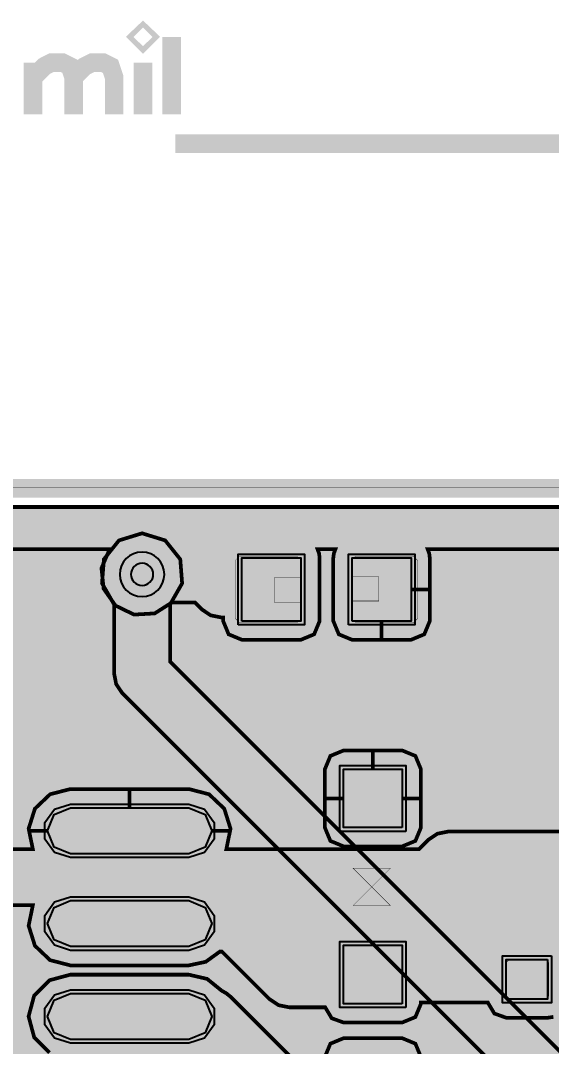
# Model space of a CAD drawing. Header units: millimetres. Extents: x 5.6 to 57, y 79.1 to 103.4.
# Drawn here: x 29.6 to 36.86, y 88.36 to 102.4 of the extents above; entities that cross this region are included whole.
import ezdxf

# ---------------------------------------------------------------- set-up
doc = ezdxf.new("R2010")
doc.units = ezdxf.units.MM
doc.header["$MEASUREMENT"] = 0
for name, color, linetype, true_color in [('Board-Outline-Layer', 7, 'Continuous', 0xff00ff), ('Bottom-Layer', 7, 'Continuous', 0x0000ff), ('Document-Layer', 7, 'Continuous', 0x6464ff), ('Hole-Layer', 7, 'Continuous', 0x222222), ('Multi-Layer', 7, 'Continuous', 0xc0c0c0), ('Top-Layer', 7, 'Continuous', 0xff0000), ('Top-Paste-Mask-Layer', 7, 'Continuous', 0x808080), ('Top-Silkscreen-Layer', 7, 'Continuous', 0xffcc00), ('Top-Solder-Mask-Layer', 7, 'Continuous', 0x800080)]:
    doc.layers.add(name, color=color, linetype=linetype, true_color=true_color)

msp = doc.modelspace()

# ---------------------------------------------------------------- hatches: boundary and pattern name
at = {"layer": 'Bottom-Layer'}
for points in [[(8.97534067291209, 94.03913723085337), (9.208892584849828, 94.42083328837998), (9.25392086785945, 94.86604203675577), (9.101526152786514, 95.28677262361506), (8.781827661061897, 95.59987204918167), (8.358010455624036, 95.743459486919), (45.61709749459187, 95.743459486919), (45.20547391002903, 95.6072433373114), (44.88933707435692, 95.31051734264038), (44.72734584949561, 94.90833870341372), (44.7495575391794, 94.47533124894709), (44.95185078742836, 94.09183906324421), (45.296690291875194, 93.8290187235535), (45.720091440182884, 93.73563627127255), (46.14349258849059, 93.8290187235535), (46.48833209293741, 94.09183906324421), (46.69062534118637, 94.47533124894709), (46.712837030870155, 94.90833870341372), (46.550845806008844, 95.31051734264038), (46.23470897033675, 95.6072433373114), (45.8230853857739, 95.743459486919), (46.74345948691898, 95.743459486919), (46.74345948691899, 81.25654051308103), (7.256540513081027, 81.25654051308103), (7.256540513081027, 82.16890480164261), (7.4008535397784465, 81.76366577443308), (7.701173688492684, 81.45568407509926), (8.10264950380346, 81.30121048975586), (8.531954128088605, 81.32845857988504), (8.910677958923795, 81.53245166507621), (9.16964963563746, 81.87593178023342), (9.261569723139448, 82.29616459232919), (9.16964963563746, 82.71639740442497), (8.910677958923797, 83.05987751958217), (8.531954128088605, 83.26387060477335), (8.102649503803462, 83.29111869490252), (7.701173688492684, 83.13664510955914), (7.400853539778447, 82.8286634102253), (7.256540513081028, 82.42342438301577), (7.2565405130810285, 94.61492969369239), (7.410369746567281, 94.19472148003378), (7.7311345780991525, 93.88271459108185), (8.155439193828897, 93.74057392493891), (8.599424224557339, 93.79639209751907)], [(37.14593396329195, 87.03962293810928), (37.2325606865733, 86.72066126304173), (37.48360422428113, 86.50567781827566), (37.8120953524304, 86.46914949945892), (38.104234613118436, 86.62373084281252), (38.25881595647202, 86.91587010350057), (38.22228763765527, 87.24436123164982), (38.00730419288918, 87.49540476935765), (37.68834251782163, 87.58203149263898), (31.64366268732538, 93.62671132313524), (31.643662687325378, 94.41201755870311), (31.80794830724006, 94.6988118655462), (31.782449970990736, 95.02834270506942), (31.57600108865744, 95.28645043128405), (31.260121920243844, 95.38371856743714), (30.944242751830252, 95.28645043128405), (30.737793869496947, 95.02834270506942), (30.712295533247627, 94.69881186554622), (30.87658115316231, 94.41201755870311), (30.87658115316231, 93.4678435356871), (30.905776455653534, 93.3210688384884), (30.988917642979004, 93.19663925842225)]]:
    msp.add_hatch(color=256, dxfattribs=at).paths.add_polyline_path(points)
at = {"layer": 'Document-Layer'}
for points in [[(34.655880111760226, 90.80010160020322), (34.1478790957582, 90.80010160020322), (34.40187960375921, 90.5461010922022)], [(34.655880111760226, 90.80010160020322), (34.1478790957582, 90.80010160020322), (34.40187960375921, 90.5461010922022)], [(34.1478790957582, 90.29210058420118), (34.655880111760226, 90.29210058420118), (34.40187960375921, 90.5461010922022)], [(34.1478790957582, 90.29210058420118), (34.655880111760226, 90.29210058420118), (34.40187960375921, 90.5461010922022)]]:
    msp.add_hatch(color=256, dxfattribs=at).paths.add_polyline_path(points)
at = {"layer": 'Top-Layer'}
for points in [[(8.97534067291209, 94.03913723085337), (9.208892584849828, 94.42083328837998), (9.25392086785945, 94.86604203675577), (9.101526152786514, 95.28677262361506), (8.781827661061897, 95.59987204918167), (8.358010455624036, 95.743459486919), (15.16757366543475, 95.743459486919), (13.394302453748622, 93.97018827523286), (13.311161266423156, 93.84575869516671), (13.28196596393193, 93.69898399796801), (13.28196596393193, 91.86002032004065), (13.311161266423158, 91.71324562284194), (13.394302453748626, 91.5888160427758), (13.62112490739353, 91.3619935891309), (13.745554487459673, 91.27885240180544), (13.892329184658372, 91.24965709931422), (13.943611238217603, 91.24965709931422), (14.038112093086006, 91.14816302482959), (14.171628143256289, 91.11068072136145), (15.209118618237238, 91.11068072136145), (15.390520154685909, 91.18581969799381), (15.465659131318265, 91.36722123444247), (15.465659131318262, 91.89922529845062), (15.390520154685907, 92.08062683489928), (15.209118618237238, 92.15576581153164), (14.171628143256289, 92.15576581153164), (14.108386040806499, 92.14784844968479), (14.049047498094996, 92.12458505591347), (14.049047498094996, 93.04178527682721), (14.108386040806499, 93.01852188305591), (14.171628143256289, 93.01060452120906), (15.209118618237238, 93.01060452120906), (15.390520154685909, 93.0857434978414), (15.465659131318265, 93.26714503429008), (15.465659131318262, 93.79914909829822), (15.390520154685907, 93.98055063474689), (15.209118618237238, 94.05568961137924), (14.564620898954399, 94.05568961137924), (15.105810264527218, 94.59687897695204), (15.271374124155582, 94.3258611467594), (15.557480551238323, 94.18800191319372), (15.872615585920196, 94.22739691050845), (15.966141502371762, 94.10155699271874), (16.115430530861065, 94.05364490728982), (16.921907543815088, 94.05364490728982), (17.10330908026376, 94.12878388392218), (17.178448056896116, 94.31018542037084), (17.178448056896116, 94.39568104289003), (17.258625586092194, 94.36800242708132), (17.342926085852174, 94.35862331724664), (17.365621031242064, 94.35862331724664), (17.365621031242064, 94.31018542037084), (17.44076000787442, 94.12878388392218), (17.62216154432309, 94.05364490728982), (18.428638557277115, 94.05364490728982), (18.610040093725786, 94.12878388392218), (18.685179070358142, 94.31018542037084), (18.685179070358142, 95.17419354838711), (18.610040093725786, 95.35559508483578), (18.428638557277115, 95.43073406146814), (17.726418807662803, 95.43073406146814), (17.696098855534487, 95.57423789489974), (17.614130363117017, 95.69586772659177), (17.566538602789787, 95.743459486919), (25.58667450363644, 95.743459486919), (25.18653003820379, 95.34331502148635), (25.10338885087832, 95.2188854414202), (25.074193548387097, 95.0721107442215), (25.074193548387097, 92.64118935209129), (23.376131887120064, 94.33925101335832), (23.25170230705392, 94.42239220068379), (23.104927609855224, 94.451587503175), (22.84110587007969, 94.451587503175), (22.82840177047536, 94.47048881598609), (22.814071449654058, 94.48818897637797), (22.861917024465118, 94.56733591325441), (22.87858775717552, 94.65830581661164), (22.87858775717552, 95.15830581661164), (22.803448780543164, 95.3397073530603), (22.622047244094492, 95.41484632969268), (22.08204216408433, 95.41484632969266), (21.956421835137125, 95.38198542633741), (21.862983538099133, 95.29182118364238), (21.802921005842013, 95.29182118364238), (21.655565736603695, 95.26238484274215), (21.53082918386714, 95.17859423497916), (21.447038576104546, 95.0538576822428), (21.417602235204473, 94.90650241300484), (21.41760223520447, 93.87694818242944), (21.34135380096221, 93.92007111582711), (21.255041910083822, 93.93502667005336), (20.655041910083824, 93.93502667005335), (20.473640373635153, 93.85988769342099), (20.398501397002796, 93.67848615697231), (20.398501397002796, 92.49095758191517), (20.24157988315977, 92.49095758191517), (20.24157988315977, 93.67848615697231), (20.166440906527413, 93.85988769342099), (19.98503937007874, 93.93502667005336), (19.385039370078744, 93.93502667005335), (19.203637833630072, 93.85988769342099), (19.128498856997716, 93.67848615697231), (19.128498856997716, 92.47848615697232), (19.17618761648293, 92.32950971631197), (19.30152400304801, 92.23592025186281), (19.30152400304801, 92.19936499873), (19.33071930553923, 92.05259030153131), (19.413860492864693, 91.92816072146518), (19.505808676761056, 91.83621253756881), (19.630238256827198, 91.75307135024333), (19.77701295402591, 91.7238760477521), (22.821471369365497, 91.7238760477521), (22.659800736394747, 91.43155050327285), (22.689144458308448, 91.09878848094382), (22.899478221144133, 90.83926714129785), (23.21894843789688, 90.74164338328677), (24.838963677927357, 90.74164338328677), (24.959274389194523, 90.75444973925987), (25.074193548387097, 90.79229490869261), (25.0741935483871, 90.56406780403283), (24.959274389194526, 90.60191297346557), (24.838963677927357, 90.61471932943867), (23.21894843789688, 90.61471932943867), (22.943311312696004, 90.54386090443666), (22.736020194529104, 90.3488554339701), (22.648474256167223, 90.07805578504286), (21.643291216869855, 89.0728727457455), (20.95657861315723, 89.0728727457455), (20.95657861315723, 91.37018034036069), (20.881439636524874, 91.55158187680937), (20.700038100076203, 91.62672085344171), (17.923408630752174, 91.62672085344171), (18.055569638069795, 91.9275489091362), (17.996783021443328, 92.25082616576549), (18.054172128071382, 92.22927034105757), (18.115036830073663, 92.22194564389129), (18.715036830073664, 92.2219456438913), (18.896438366522332, 92.29708462052366), (18.97157734315469, 92.47848615697232), (18.97157734315469, 93.67848615697231), (18.896438366522332, 93.85988769342099), (18.715036830073664, 93.93502667005336), (18.115036830073663, 93.93502667005335), (17.93363529362499, 93.85988769342099), (17.858496316992635, 93.67848615697231), (17.858496316992635, 92.47848615697232), (17.860358357001612, 92.44763311489267), (17.865917446654652, 92.4172279521601), (17.788015388107013, 92.47389261414774), (17.70157480314961, 92.51640896296037), (17.70157480314961, 93.67848615697231), (17.626435826517252, 93.85988769342099), (17.445034290068584, 93.93502667005336), (16.845034290068583, 93.93502667005335), (16.66363275361991, 93.85988769342099), (16.588493776987555, 93.67848615697231), (16.588493776987555, 92.47848615697232), (16.63618253647277, 92.32950971631197), (16.761518923037848, 92.23592025186281), (16.761518923037848, 92.19936499873), (16.812015593185926, 92.00914105304685), (16.95020890135026, 91.86900657197275), (17.037536368161778, 91.67151389266617), (17.192934731059694, 91.52157792750754), (17.1561698575761, 91.44981271538359), (17.143497586995174, 91.37018034036069), (17.143497586995174, 89.45660878715319), (16.90217195588871, 89.57712101720114), (16.63249400698592, 89.57119972548028), (16.39669055234917, 89.44021121987221), (16.249172037159614, 89.21438043034976), (16.22397760684152, 88.94581666045329), (16.326920747765584, 88.69648963111882), (16.534247854902336, 88.52393028345442), (16.798119255101927, 88.46795580733566), (16.847947361038436, 88.41812770139911), (16.972376941104578, 88.33498651407365), (17.11915163830328, 88.30579121158243), (21.80215900431801, 88.30579121158243), (21.94893370151671, 88.33498651407365), (22.073363281582854, 88.41812770139911), (22.739466569858102, 89.08423098967437), (22.647841823986173, 88.79541134778832), (22.71673515853722, 88.50034256250306), (22.92678306843756, 88.28195814194662), (23.21894843789688, 88.20163830327661), (24.741830713948847, 88.20163830327661), (24.61490666010075, 88.07471424942851), (23.218948437896888, 88.07471424942851), (22.933178816357643, 87.99814251011573), (22.723980934131184, 87.78894462788928), (22.647409194818398, 87.50317500635002), (22.723980934131184, 87.21740538481077), (22.933178816357643, 87.00820750258433), (23.218948437896888, 86.93163576327153), (24.838963677927364, 86.93163576327153), (25.111751888885667, 87.00093631972692), (25.3183876001064, 87.19203225901177), (25.40876062250082, 87.45858186412525), (25.3609550480492, 87.7359455283176), (25.728938592733474, 88.10392907300186), (25.812079780058937, 88.22835865306801), (25.84127508255017, 88.37513335026672), (25.84127508255017, 91.48652210333164), (28.720370840741683, 88.60742634514013), (28.720370840741683, 85.86814833629668), (28.749566143232908, 85.72137363909799), (28.832707330558375, 85.59694405903184), (30.24571215656803, 84.18393923302217), (30.37014173663417, 84.1007980456967), (30.516916433832872, 84.07160274320549), (30.539471678943364, 84.07160274320549), (30.539471678943364, 83.61516383032767), (30.61461065557572, 83.433762293879), (30.796012192024392, 83.35862331724665), (32.316002032004064, 83.35862331724665), (32.49740356845274, 83.433762293879), (32.57254254508509, 83.61516383032767), (32.57254254508509, 85.29517399034799), (32.49740356845274, 85.47657552679667), (32.316002032004064, 85.55171450342901), (30.796012192024392, 85.55171450342901), (30.61461065557572, 85.47657552679667), (30.539471678943364, 85.29517399034799), (30.539471678943364, 84.97499681970622), (29.487452374904755, 86.02701612374484), (29.487452374904755, 88.76629413258827), (29.458257072413527, 88.91306882978697), (29.375115885088064, 89.03749840985311), (28.247773804682172, 90.16484049025902), (28.345545018432745, 90.22054040238325), (28.430248125828257, 90.29461518923038), (29.765884933560294, 90.29461518923038), (29.708352239380744, 90.01400900691345), (29.79419185177068, 89.74073002601887), (30.00184254838503, 89.54342055171615), (30.27914655829312, 89.47164084328169), (31.899161798323597, 89.47164084328169), (32.130946727375516, 89.52075032740389), (32.32289943692234, 89.65963931927865), (32.3531972366819, 89.65963931927865), (33.002862270868256, 89.0099742850923), (33.1272918509344, 88.92683309776682), (33.2740665481331, 88.8976377952756), (33.765167096115384, 88.8976377952756), (33.85373761969219, 88.74837461239743), (34.01706883413767, 88.68966217932437), (34.81706883413768, 88.68966217932437), (34.99847037058635, 88.76480115595672), (35.0736093472187, 88.9462026924054), (35.0736093472187, 88.96266192532386), (35.98951595624014, 88.96266192532386), (36.078076321995006, 88.8133644122338), (36.241427482854974, 88.75463550927104), (36.80708661417323, 88.75463550927104), (36.88589026129786, 88.7670387248088), (36.957073914147834, 88.80304903059414), (37.0282575669978, 88.7670387248088), (37.10706121412244, 88.75463550927104), (37.672720345440695, 88.75463550927104), (37.80504312002502, 88.79139495360823), (37.899445087416304, 88.89113883549743), (37.93158569858221, 88.88704292904313), (37.96395732791466, 88.88567437134876), (38.12143764287529, 88.88567437134876), (38.12143764287529, 88.2709931419863), (38.12718382683754, 88.20485107534775), (38.14425020078149, 88.14069088138176), (37.902780930836194, 88.14069088138176), (37.80816848305329, 88.24504690680904), (37.672720345440695, 88.28371856743713), (37.10706121412244, 88.28371856743713), (37.0282575669978, 88.27131535189937), (36.957073914147834, 88.23530504611404), (36.88589026129786, 88.27131535189937), (36.80708661417323, 88.28371856743713), (36.241427482854974, 88.28371856743713), (36.10599137278204, 88.24505438381894), (36.01137943169128, 88.14071628143257), (35.0736093472187, 88.14071628143257), (35.0736093472187, 88.21915163830329), (34.99847037058635, 88.40055317475196), (34.81706883413768, 88.47569215138431), (34.01706883413767, 88.47569215138431), (33.835667297689, 88.40055317475196), (33.76052832105665, 88.21915163830329), (33.76052832105665, 88.14071628143257), (33.37095821162901, 88.14071628143257), (32.721293177442654, 88.79038131561893), (32.719977695059185, 88.79169044795253), (32.718655893426906, 88.79299319958389), (32.46726726939083, 89.04438182361994), (32.412368862376226, 89.08990343811134), (32.34999175595707, 89.12447436626516), (32.15003745261418, 89.28671285425808), (31.899161798323597, 89.34471678943359), (30.27914655829312, 89.34471678943359), (29.993376936753876, 89.26814505012081), (29.784179054527417, 89.05894716789436), (29.70760731521463, 88.7731775463551), (29.784179054527417, 88.48740792481586), (29.993376936753876, 88.27821004258941), (30.27914655829312, 88.20163830327661), (31.899161798323597, 88.20163830327661), (32.03412458955259, 88.21780186146927), (32.161453682986405, 88.265378300965), (32.178859222862165, 88.24797276108924), (32.18017470524606, 88.24666362875521), (32.18149650687877, 88.24536087712343), (32.94088614691601, 87.48597123708619), (33.06531572698215, 87.40283004976072), (33.21209042418085, 87.3736347472695), (33.76459854384098, 87.3736347472695), (33.85254511506924, 87.22231419086057), (34.01706883413767, 87.16261112522227), (34.81706883413768, 87.16261112522227), (34.9815925532061, 87.22231419086057), (35.06953912443436, 87.3736347472695), (36.01137943169128, 87.3736347472695), (36.0650860323146, 87.30084872022644), (36.14071628143257, 87.25122745360032), (36.14071628143257, 85.2707137414275), (35.80046990093981, 85.2707137414275), (35.61906836449113, 85.19557476479514), (35.543929387858775, 85.01417322834646), (35.54392938785878, 84.15016510033021), (35.619068364491135, 83.96876356388154), (35.80046990093981, 83.89362458724918), (36.60694691389383, 83.89362458724918), (36.788348450342504, 83.96876356388154), (36.86348742697486, 84.15016510033021), (36.863487426974864, 84.72375895445903), (36.89655545005895, 84.81053635274232), (36.90779781559563, 84.90271780543563), (36.90779781559563, 87.25122745360032), (36.933205218230825, 87.2637739310122), (36.957073914147834, 87.27904598258804), (37.0282575669978, 87.2430356768027), (37.10706121412244, 87.23063246126493), (37.18629481418098, 87.23063246126493), (37.15314989390204, 86.92914179501962), (37.28163312833675, 86.65439233452416), (37.53426072003606, 86.48653969830549), (37.83733090145834, 86.47455334331258), (38.10242574521199, 86.62193017795279), (38.2522062780701, 86.88567437134877), (38.52932435864872, 86.88567437134877), (38.52932435864872, 86.61911353822708), (38.53446824219408, 86.56799828111163), (38.54969361322455, 86.5189328439395), (38.54643993559967, 86.51084018956388), (38.54346324469825, 86.50264160528322), (38.50701041402083, 86.50264160528322), (38.36023571682213, 86.473446302792), (38.23580613675599, 86.39030511546653), (37.4392605436648, 85.59375952237534), (37.35611935633934, 85.46932994230919), (37.32692405384812, 85.3225552451105), (37.32692405384812, 85.2707137414275), (37.30720091440184, 85.2707137414275), (37.12579937795316, 85.19557476479514), (37.050660401320805, 85.01417322834646), (37.05066040132081, 84.15016510033021), (37.125799377953165, 83.96876356388154), (37.30720091440184, 83.89362458724918), (38.11367792735586, 83.89362458724918), (38.29507946380454, 83.96876356388154), (38.370218440436894, 84.15016510033021), (38.37021844043689, 85.01417322834646), (38.32017052373903, 85.1664028000164), (38.18955424660258, 85.25923611625373), (38.529372660780574, 85.59905453043174), (38.52951485902973, 85.319137276982), (38.52951485902973, 85.01922783845569), (38.604653835662084, 84.83782630200702), (38.78605537211075, 84.76268732537467), (39.53781901548877, 84.76268732537467), (39.283128120931785, 84.54445003875153), (39.177101982283716, 84.22624660859051), (39.249989504385, 83.89885941555329), (39.480996119516675, 83.65569093731595), (39.804216408432815, 83.56611633223267), (40.60421640843282, 83.56611633223267), (40.754206811946794, 83.5842928334193), (40.895513900160445, 83.63777005438534), (40.29803626121624, 83.04029241544113), (40.273732382443626, 83.01358445661243), (40.25204802454105, 82.98470916941835), (39.48347726695454, 82.98470916941835), (39.30207573050586, 82.90957019278599), (39.22693675387351, 82.72816865633733), (39.22693675387352, 81.86416052832107), (39.30207573050587, 81.68275899187239), (39.48347726695454, 81.60762001524004), (40.289954279908564, 81.60762001524004), (40.47135581635724, 81.68275899187239), (40.54649479298959, 81.86416052832107), (40.54649479298959, 81.91259842519686), (40.56924053848108, 81.91259842519686), (40.65351360984843, 81.92197135633333), (40.73366776733554, 81.94963204022415), (40.73366776733555, 81.86416052832107), (40.8088067439679, 81.68275899187239), (40.99020828041657, 81.60762001524004), (41.796685293370594, 81.60762001524004), (41.97808682981927, 81.68275899187239), (42.05322580645162, 81.86416052832107), (42.053225806451614, 82.72816865633733), (41.97808682981926, 82.90957019278599), (41.796685293370594, 82.98470916941835), (41.327270124252856, 82.98470916941835), (41.514674395655405, 83.1721134408209), (41.832899799289045, 83.15129229844945), (42.111145935647684, 83.30711275631344), (42.25967282359059, 83.58931957948651), (42.230577551338605, 83.90689538558647), (42.033243929992736, 84.15741558312347), (41.73131602552191, 84.26008236445658), (41.42217166608809, 84.18178362552864), (41.20551613187382, 83.94777228609874), (41.16050274216026, 83.90275889638517), (41.23185651329641, 84.2134628959269), (41.14144358431463, 84.51916510111933), (40.91256680195152, 84.74107443954763), (40.60421640843282, 84.82199644399289), (40.25013201991704, 84.82199644399289), (40.31837855997346, 84.91036658442302), (40.34262125214051, 85.01935816128017), (40.3425751342522, 85.11014122442073), (40.60866646882492, 84.99694265699337), (40.89731909425265, 85.01421042569616), (41.14801748730206, 85.15832437271291), (41.30820316385522, 85.39907125852766), (41.344293474120754, 85.68597891528718), (41.24872214702754, 85.95889764941867), (41.04152554585683, 86.16061052076209), (40.766142079365274, 86.24882877502613), (41.168613472083244, 86.65130016774407), (41.251754659408704, 86.77572974781022), (41.28094996189993, 86.92250444500891), (41.28094996189993, 90.00454660909323), (41.251754659408704, 90.15132130629192), (41.168613472083244, 90.27575088635807), (40.65370229341225, 90.79066206502907), (40.95348991770636, 90.83379444419982), (41.198721261280035, 91.01154317117664), (41.33299484248577, 91.28302729079144), (41.325428683450106, 91.58580736782802), (41.1777629474563, 91.85024611730745), (40.92395971364667, 92.0155244895181), (40.62239193804379, 92.04362962304869), (40.34241808483617, 91.92809753515571), (40.34241808483617, 92.01920243840489), (40.31817298412391, 92.12806876122465), (40.25002038825439, 92.21635763271529), (40.60421640843282, 92.21635763271529), (40.91818643637288, 92.3004856481494), (41.14802844887882, 92.53032766065533), (41.23215646431293, 92.84429768859539), (41.14802844887882, 93.15826771653543), (40.91818643637288, 93.38810972904139), (40.60421640843282, 93.4722377444755), (39.804216408432815, 93.4722377444755), (39.4810269093961, 93.38268162361864), (39.25002327289314, 93.13955805217205), (39.177096468596325, 92.8122150634193), (39.28304797791507, 92.49402325217392), (39.53765642514745, 92.27574295148591), (38.785902971805946, 92.27574295148591), (38.60450143535728, 92.20060397485356), (38.529362458724925, 92.01920243840489), (38.529362458724925, 91.41917703835409), (38.53447721568293, 91.36820524213458), (38.54961753640166, 91.3192659385319), (38.546361029959485, 91.31118453406094), (38.54338083003971, 91.30299720599442), (35.44782829565659, 91.30299720599442), (35.3010535984579, 91.2738019035032), (35.176624018391756, 91.19066071617772), (35.047660025607485, 91.06169672339345), (32.412398534133864, 91.06169672339345), (32.46995828112284, 91.34231133390162), (32.38413147212194, 91.61560868654304), (32.17647817437946, 91.81293529914448), (31.899161798323597, 91.88472186944375), (30.27914655829312, 91.88472186944375), (30.001830182237256, 91.81293529914448), (29.79417688449477, 91.61560868654304), (29.708350075493875, 91.34231133390162), (29.765909822482854, 91.06169672339345), (28.430248125828257, 91.06169672339345), (28.199855324330265, 91.21014935171202), (27.926638810965382, 91.23186944981322), (27.67568476976389, 91.1216828125044), (27.506775974129994, 90.9058383208112), (25.84127508255017, 92.57133921239102), (25.84127508255017, 93.03514097028196), (26.87132334264669, 93.03514097028196), (27.05272487909536, 93.11027994691432), (27.127863855727718, 93.29168148336298), (27.127863855727718, 94.66869443738888), (27.05272487909536, 94.85009597383755), (26.87132334264669, 94.92523495046991), (25.853267076246727, 94.92523495046991), (26.093107055926694, 95.16507493014987), (30.815429727294575, 95.16507493014987), (30.704808088510386, 94.90559231840078), (30.734309920264998, 94.62506065407293), (30.896490965245732, 94.3942670635718), (31.150427749950463, 94.2714481637996), (31.432043888132494, 94.28759509796286), (31.670278605889216, 94.43863347726696), (31.98060389149521, 94.43863347726696), (32.07527781569935, 94.34395955306282), (32.19970739576549, 94.26081836573735), (32.34648209296419, 94.23162306324613), (32.36892303784608, 94.23162306324613), (32.36892303784608, 94.18318516637034), (32.44406201447843, 94.00178362992168), (32.62546355092711, 93.92664465328932), (33.43194056388113, 93.92664465328932), (33.61334210032981, 94.00178362992168), (33.68848107696216, 94.18318516637034), (33.688481076962155, 95.0471932943866), (33.681206025572145, 95.1078543565257), (33.659793487499975, 95.16507493014987), (33.90434164077029, 95.16507493014987), (33.88292910269812, 95.1078543565257), (33.8756540513081, 95.0471932943866), (33.87565405130811, 94.18318516637034), (33.95079302794046, 94.00178362992168), (34.13219456438914, 93.92664465328932), (34.93867157734316, 93.92664465328932), (35.12007311379184, 94.00178362992168), (35.19521209042419, 94.18318516637034), (35.195212090424185, 95.0471932943866), (35.187937039034175, 95.1078543565257), (35.166524500962005, 95.16507493014987), (38.493176916641254, 95.16507493014987), (39.187292039727794, 94.47095980706332), (39.311721619793936, 94.38781861973786), (39.45849631699264, 94.35862331724664), (39.48093726187452, 94.35862331724664), (39.48093726187453, 94.31018542037084), (39.55607623850688, 94.12878388392218), (39.73747777495556, 94.05364490728982), (40.54395478790958, 94.05364490728982), (40.72535632435825, 94.12878388392218), (40.80049530099061, 94.31018542037084), (40.8004953009906, 95.17419354838711), (40.725356324358245, 95.35559508483578), (40.54395478790958, 95.43073406146814), (39.73747777495556, 95.43073406146814), (39.58543611406727, 95.38082454365696), (39.49255334306355, 95.25051561278696), (38.99960946893151, 95.743459486919), (45.61709749459187, 95.743459486919), (45.20547391002903, 95.6072433373114), (44.88933707435692, 95.31051734264038), (44.72734584949561, 94.90833870341372), (44.7495575391794, 94.47533124894709), (44.95185078742836, 94.09183906324421), (45.296690291875194, 93.8290187235535), (45.720091440182884, 93.73563627127255), (46.14349258849059, 93.8290187235535), (46.48833209293741, 94.09183906324421), (46.69062534118637, 94.47533124894709), (46.712837030870155, 94.90833870341372), (46.550845806008844, 95.31051734264038), (46.23470897033675, 95.6072433373114), (45.8230853857739, 95.743459486919), (46.74345948691898, 95.743459486919), (46.74345948691899, 81.25654051308103), (35.990337955106774, 81.25654051308103), (36.03820937468278, 81.35807135424814), (36.05463550927102, 81.46911353822709), (36.05463550927102, 81.49161798323597), (36.37607315214631, 81.49161798323597), (36.55747468859498, 81.56675695986833), (36.63261366522733, 81.74815849631699), (36.63261366522733, 83.0981711963424), (36.55747468859498, 83.27957273279108), (36.37607315214631, 83.35471170942344), (34.966065532131076, 83.35471170942344), (34.7846639956824, 83.27957273279108), (34.70952501905005, 83.0981711963424), (34.70952501905005, 81.8508763017526), (34.63261366522733, 81.8508763017526), (34.63261366522733, 83.0981711963424), (34.55747468859498, 83.27957273279108), (34.376073152146304, 83.35471170942344), (32.96606553213107, 83.35471170942344), (32.78466399568239, 83.27957273279108), (32.70952501905004, 83.0981711963424), (32.70952501905004, 81.8508763017526), (25.863744597201777, 81.8508763017526), (24.827372951929693, 82.88724794702469), (24.916547392147603, 83.30310722457097), (24.834517446663607, 83.72043456318345), (24.594575935354097, 84.07160274320549), (26.60957581915164, 84.07160274320549), (26.60957581915164, 83.61516383032767), (26.684714795783997, 83.433762293879), (26.866116332232668, 83.35862331724665), (28.386106172212344, 83.35862331724665), (28.567507708661015, 83.433762293879), (28.64264668529337, 83.61516383032767), (28.64264668529337, 85.29517399034799), (28.567507708661015, 85.47657552679667), (28.386106172212344, 85.55171450342901), (26.866116332232668, 85.55171450342901), (26.684714795783997, 85.47657552679667), (26.60957581915164, 85.29517399034799), (26.60957581915164, 84.83868427736856), (21.771542412797412, 84.83868427736856), (20.147167454940806, 86.46305923522519), (20.216777861623886, 86.5518276865012), (20.24157988315977, 86.66187452374906), (20.24157988315977, 87.86187452374905), (20.166440906527413, 88.04327606019773), (19.98503937007874, 88.11841503683009), (19.385039370078744, 88.11841503683007), (19.203637833630072, 88.04327606019773), (19.128498856997716, 87.86187452374905), (19.128498856997716, 86.66187452374906), (19.17618761648293, 86.5128980830887), (19.30152400304801, 86.41930861863955), (19.30152400304801, 86.38275336550674), (19.330719305539233, 86.23597866830805), (19.4138604928647, 86.1115490882419), (21.34147034808441, 84.18393923302217), (21.434937026247752, 84.11527167285543), (21.544656160814075, 84.07768224274322), (21.239289503973104, 83.86002286120677), (21.061268456386713, 83.52997300421951), (21.047113310846804, 83.15524105557381), (21.199727937803736, 82.81270174816537), (21.487804068171588, 82.57262562566805), (21.852244057205386, 82.4842633267272), (22.218284525602296, 82.5657420170507), (22.510833762237276, 82.8003466752), (22.669876482834628, 83.13994911115425), (22.662785721081192, 83.51488126845584), (22.491016117868398, 83.84822734221879), (22.189805507638447, 84.07160274320549), (23.125515504828787, 84.07160274320549), (22.91040423615177, 83.77526370677103), (22.8093659326789, 83.42329645878043), (22.83453753142408, 83.05798005750154), (22.98289536613392, 82.72319709003312), (23.236618376542182, 82.45916240212998), (23.56522881222696, 82.29759240495908), (23.92925328514703, 82.2578952319866), (24.284964397399982, 82.34483939249499), (25.373263276813976, 81.25654051308103), (7.256540513081027, 81.25654051308103), (7.256540513081027, 82.16890480164261), (7.4008535397784465, 81.76366577443308), (7.701173688492684, 81.45568407509926), (8.10264950380346, 81.30121048975586), (8.531954128088605, 81.32845857988504), (8.910677958923795, 81.53245166507621), (9.16964963563746, 81.87593178023342), (9.261569723139448, 82.29616459232919), (9.16964963563746, 82.71639740442497), (8.910677958923797, 83.05987751958217), (8.531954128088605, 83.26387060477335), (8.102649503803462, 83.29111869490252), (7.701173688492684, 83.13664510955914), (7.400853539778447, 82.8286634102253), (7.256540513081028, 82.42342438301577), (7.2565405130810285, 94.61492969369239), (7.410369746567281, 94.19472148003378), (7.7311345780991525, 93.88271459108185), (8.155439193828897, 93.74057392493891), (8.599424224557339, 93.79639209751907)], [(32.62546355092711, 94.18318516637034), (32.62546355092711, 95.0471932943866), (33.43194056388113, 95.0471932943866), (33.43194056388113, 94.18318516637034)], [(34.13219456438914, 94.18318516637034), (34.13219456438914, 95.0471932943866), (34.93867157734316, 95.0471932943866), (34.93867157734316, 94.18318516637034)], [(34.81706883413768, 91.09961899923802), (34.99847037058635, 91.17475797587038), (35.0736093472187, 91.35615951231905), (35.0736093472187, 92.15615951231904), (34.99847037058635, 92.33756104876771), (34.81706883413768, 92.41270002540006), (34.01706883413767, 92.41270002540006), (33.835667297689, 92.33756104876771), (33.76052832105665, 92.15615951231904), (33.76052832105665, 91.35615951231905), (33.835667297689, 91.17475797587038), (34.01706883413767, 91.09961899923802)], [(34.817068834137665, 91.35615951231905), (34.017068834137675, 91.35615951231905), (34.017068834137675, 92.15615951231904), (34.817068834137665, 92.15615951231904)], [(31.89916179832361, 91.62818135636273), (32.121899536369966, 91.53592036441162), (32.214160528321074, 91.31318262636526), (32.121899536369966, 91.0904448883189), (31.89916179832361, 90.9981838963678), (30.27914655829312, 90.99818389636779), (30.056408820246766, 91.0904448883189), (29.964147828295662, 91.31318262636526), (30.056408820246766, 91.53592036441162), (30.27914655829312, 91.62818135636273)], [(31.89916179832361, 90.35817881635765), (32.121899536369966, 90.26591782440654), (32.214160528321074, 90.04318008636018), (32.121899536369966, 89.82044234831382), (31.89916179832361, 89.72818135636273), (30.27914655829312, 89.72818135636271), (30.056408820246766, 89.82044234831382), (29.964147828295662, 90.04318008636018), (30.056408820246766, 90.26591782440654), (30.27914655829312, 90.35817881635765)], [(34.817068834137665, 88.9462026924054), (34.017068834137675, 88.9462026924054), (34.017068834137675, 89.74620269240539), (34.817068834137665, 89.74620269240539)], [(36.80708661417323, 89.55118110236221), (36.80708661417323, 89.01117602235206), (36.241427482854974, 89.01117602235206), (36.241427482854974, 89.55118110236221)], [(31.89916179832361, 89.08817627635257), (32.121899536369966, 88.99591528440146), (32.214160528321074, 88.7731775463551), (32.121899536369966, 88.55043980830874), (31.89916179832361, 88.45817881635763), (30.27914655829312, 88.45817881635763), (30.056408820246766, 88.55043980830874), (29.964147828295662, 88.7731775463551), (30.056408820246766, 88.99591528440146), (30.27914655829312, 89.08817627635257)]]:
    msp.add_hatch(color=256, dxfattribs=at).paths.add_polyline_path(points)
at = {"layer": 'Top-Paste-Mask-Layer'}
for points in [[(32.58704597409195, 94.16520193040388), (33.38704597409195, 94.16520193040388), (33.437058674117345, 94.21521463042927), (33.437058674117345, 94.44318008636017), (33.06705613411227, 94.44318008636017), (33.06705613411227, 94.77317754635511), (33.437058674117345, 94.77317754635511), (33.437058674117345, 95.01521463042927), (33.38704597409195, 95.06520193040387), (32.58704597409195, 95.06520193040387), (32.537058674117354, 95.01521463042927), (32.537058674117354, 94.21521463042927)], [(32.58704597409195, 94.16520193040388), (33.38704597409195, 94.16520193040388), (33.437058674117345, 94.21521463042927), (33.437058674117345, 94.44318008636017), (33.06705613411227, 94.44318008636017), (33.06705613411227, 94.77317754635511), (33.437058674117345, 94.77317754635511), (33.437058674117345, 95.01521463042927), (33.38704597409195, 95.06520193040387), (32.58704597409195, 95.06520193040387), (32.537058674117354, 95.01521463042927), (32.537058674117354, 94.21521463042927)], [(34.977089154178316, 95.06517653035307), (34.17708915417832, 95.06517653035307), (34.12707645415291, 95.01516383032768), (34.12707645415291, 94.78719837439677), (34.497078994157995, 94.78719837439677), (34.497078994157995, 94.45720091440184), (34.12707645415291, 94.45720091440184), (34.12707645415291, 94.21516383032767), (34.17708915417832, 94.16517653035307), (34.977089154178316, 94.16517653035307), (35.02707645415291, 94.21516383032767), (35.02707645415291, 95.01516383032768)], [(34.977089154178316, 95.06517653035307), (34.17708915417832, 95.06517653035307), (34.12707645415291, 95.01516383032768), (34.12707645415291, 94.78719837439677), (34.497078994157995, 94.78719837439677), (34.497078994157995, 94.45720091440184), (34.12707645415291, 94.45720091440184), (34.12707645415291, 94.21516383032767), (34.17708915417832, 94.16517653035307), (34.977089154178316, 94.16517653035307), (35.02707645415291, 94.21516383032767), (35.02707645415291, 95.01516383032768)], [(34.817068834137665, 91.35615951231905), (34.017068834137675, 91.35615951231905), (34.017068834137675, 92.15615951231904), (34.817068834137665, 92.15615951231904)], [(31.89916179832361, 91.62818135636273), (32.121899536369966, 91.53592036441162), (32.214160528321074, 91.31318262636526), (32.121899536369966, 91.0904448883189), (31.89916179832361, 90.9981838963678), (30.27914655829312, 90.99818389636779), (30.056408820246766, 91.0904448883189), (29.964147828295662, 91.31318262636526), (30.056408820246766, 91.53592036441162), (30.27914655829312, 91.62818135636273)], [(31.89916179832361, 90.35817881635765), (32.121899536369966, 90.26591782440654), (32.214160528321074, 90.04318008636018), (32.121899536369966, 89.82044234831382), (31.89916179832361, 89.72818135636273), (30.27914655829312, 89.72818135636271), (30.056408820246766, 89.82044234831382), (29.964147828295662, 90.04318008636018), (30.056408820246766, 90.26591782440654), (30.27914655829312, 90.35817881635765)], [(34.817068834137665, 88.9462026924054), (34.017068834137675, 88.9462026924054), (34.017068834137675, 89.74620269240539), (34.817068834137665, 89.74620269240539)], [(36.822072644145294, 89.51117602235206), (36.822072644145294, 89.05118110236221), (36.78206756413513, 89.01117602235206), (36.281432562865135, 89.01117602235206), (36.241427482854974, 89.05118110236221), (36.241427482854974, 89.51117602235206), (36.281432562865135, 89.55118110236221), (36.78206756413513, 89.55118110236221)], [(36.822072644145294, 89.51117602235206), (36.822072644145294, 89.05118110236221), (36.78206756413513, 89.01117602235206), (36.281432562865135, 89.01117602235206), (36.241427482854974, 89.05118110236221), (36.241427482854974, 89.51117602235206), (36.281432562865135, 89.55118110236221), (36.78206756413513, 89.55118110236221)], [(31.89916179832361, 89.08817627635257), (32.121899536369966, 88.99591528440146), (32.214160528321074, 88.7731775463551), (32.121899536369966, 88.55043980830874), (31.89916179832361, 88.45817881635763), (30.27914655829312, 88.45817881635763), (30.056408820246766, 88.55043980830874), (29.964147828295662, 88.7731775463551), (30.056408820246766, 88.99591528440146), (30.27914655829312, 89.08817627635257)]]:
    msp.add_hatch(color=256, dxfattribs=at).paths.add_polyline_path(points)
at = {"layer": 'Top-Solder-Mask-Layer'}
for points in [[(32.5746634493269, 94.13238506477013), (32.5746634493269, 95.0979933959868), (33.48274066548134, 95.0979933959868), (33.48274066548134, 94.13238506477013)], [(34.08139446278893, 94.13238506477013), (34.08139446278893, 95.0979933959868), (34.98947167894337, 95.0979933959868), (34.98947167894337, 94.13238506477013)], [(34.86786893573788, 91.30535941071884), (33.966268732537465, 91.30535941071884), (33.966268732537465, 92.20695961391925), (34.86786893573788, 92.20695961391925)], [(31.89916179832361, 91.67898145796293), (32.11417295684254, 91.60912009765028), (32.247057160767724, 91.42622068185145), (32.247057160767724, 91.20014457087909), (32.11417295684254, 91.01724515508026), (31.89916179832361, 90.9473837947676), (30.27914655829312, 90.9473837947676), (30.064135399774198, 91.01724515508026), (29.931251195849008, 91.20014457087909), (29.931251195849008, 91.42622068185145), (30.064135399774198, 91.60912009765028), (30.27914655829312, 91.67898145796293)], [(31.89916179832361, 90.40897891795785), (32.11417295684254, 90.3391175576452), (32.247057160767724, 90.15621814184637), (32.247057160767724, 89.93014203087401), (32.11417295684254, 89.74724261507518), (31.89916179832361, 89.67738125476252), (30.27914655829312, 89.67738125476252), (30.064135399774198, 89.74724261507518), (29.931251195849008, 89.93014203087401), (29.931251195849008, 90.15621814184637), (30.064135399774198, 90.3391175576452), (30.27914655829312, 90.40897891795785)], [(34.86786893573788, 88.89540259080518), (33.966268732537465, 88.89540259080518), (33.966268732537465, 89.79700279400559), (34.86786893573788, 89.79700279400559)], [(36.85788671577343, 89.60198120396241), (36.85788671577343, 88.96037592075186), (36.190627381254764, 88.96037592075186), (36.190627381254764, 89.60198120396241)], [(31.89916179832361, 89.13897637795277), (32.11417295684254, 89.06911501764012), (32.247057160767724, 88.88621560184129), (32.247057160767724, 88.66013949086893), (32.11417295684254, 88.4772400750701), (31.89916179832361, 88.40737871475744), (30.27914655829312, 88.40737871475744), (30.064135399774198, 88.4772400750701), (29.931251195849008, 88.66013949086893), (29.931251195849008, 88.88621560184129), (30.064135399774198, 89.06911501764012), (30.27914655829312, 89.13897637795277)]]:
    msp.add_hatch(color=256, dxfattribs=at).paths.add_polyline_path(points)

# ---------------------------------------------------------------- linework, layer by layer
at = {"layer": 'Board-Outline-Layer', "const_width": 0.25400050800101603}
msp.add_lwpolyline([(7, 96.00000000000001), (47.00000000000001, 96.00000000000001), (47.00000000000001, 81.00000000000001), (7, 81.00000000000001)], close=True, dxfattribs=at)
at = {"layer": 'Bottom-Layer'}
for points, const_width in [([(6.985013970027941, 96.01219202438406), (6.985013970027941, 81.02616205232411), (46.990093980187964, 81.02616205232411), (46.990093980187964, 96.01219202438406)], 0.005080010160020321), ([(37.14593396329195, 87.03962293810928), (37.2325606865733, 86.72066126304173), (37.48360422428113, 86.50567781827566), (37.8120953524304, 86.46914949945892), (38.104234613118436, 86.62373084281252), (38.25881595647202, 86.91587010350057), (38.22228763765527, 87.24436123164982), (38.00730419288918, 87.49540476935765), (37.68834251782163, 87.58203149263898), (31.64366268732538, 93.62671132313524), (31.643662687325378, 94.41201755870311), (31.80794830724006, 94.6988118655462), (31.782449970990736, 95.02834270506942), (31.57600108865744, 95.28645043128405), (31.260121920243844, 95.38371856743714), (30.944242751830252, 95.28645043128405), (30.737793869496947, 95.02834270506942), (30.712295533247627, 94.69881186554622), (30.87658115316231, 94.41201755870311), (30.87658115316231, 93.4678435356871), (30.905776455653534, 93.3210688384884), (30.988917642979004, 93.19663925842225)], 0.05080010160020321)]:
    msp.add_lwpolyline(points, close=True, dxfattribs=dict(at, const_width=const_width))
for points, const_width in [([(8.358010455624036, 95.743459486919), (45.61709749459187, 95.743459486919)], 0.05080010160020321), ([(31.260121920243844, 94.82217424434849), (31.260121920243844, 93.4678435356871)], 0.25400050800101603), ([(31.260121920243844, 93.4678435356871), (37.707162814325635, 87.0208026416053)], 0.25400050800101603)]:
    msp.add_lwpolyline(points, dxfattribs=dict(at, const_width=const_width))
at = {"layer": 'Document-Layer'}
for points, const_width in [([(31.22174244348489, 102.17650495300991), (31.272542545085095, 102.12570485140971), (31.323342646685294, 102.17650495300991), (31.272542545085095, 102.2247650495301)], 0.25400050800101603), ([(34.655880111760226, 90.80010160020322), (34.1478790957582, 90.80010160020322), (34.40187960375921, 90.5461010922022)], 0.005080010160020321), ([(34.655880111760226, 90.80010160020322), (34.1478790957582, 90.80010160020322), (34.40187960375921, 90.5461010922022)], 0.005080010160020321), ([(34.1478790957582, 90.29210058420118), (34.655880111760226, 90.29210058420118), (34.40187960375921, 90.5461010922022)], 0.005080010160020321), ([(34.1478790957582, 90.29210058420118), (34.655880111760226, 90.29210058420118), (34.40187960375921, 90.5461010922022)], 0.005080010160020321)]:
    msp.add_lwpolyline(points, close=True, dxfattribs=dict(at, const_width=const_width))
at = {"layer": 'Document-Layer', "const_width": 0.25400050800101603}
for points in [[(31.666243332486665, 102.17650495300991), (31.666243332486665, 101.11732283464568)], [(29.768859537719077, 101.8234442468885), (29.768859537719077, 101.11732283464568)], [(29.768859537719077, 101.62024384048769), (29.92125984251969, 101.7726441452883), (30.020320040640083, 101.8234442468885), (30.17272034544069, 101.8234442468885), (30.2743205486411, 101.7726441452883), (30.325120650241306, 101.62024384048769), (30.325120650241306, 101.11732283464568)], [(30.325120650241306, 101.62024384048769), (30.4749809499619, 101.7726441452883), (30.57658115316231, 101.8234442468885), (30.72644145288291, 101.8234442468885), (30.828041656083318, 101.7726441452883), (30.878841757683517, 101.62024384048769), (30.878841757683517, 101.11732283464568)], [(31.272542545085095, 101.8234442468885), (31.272542545085095, 101.11732283464568)], [(31.71704343408687, 100.71346202692406), (46.990093980187964, 100.71346202692406)]]:
    msp.add_lwpolyline(points, dxfattribs=at)
at = {"layer": 'Hole-Layer'}
msp.add_lwpolyline([(31.107620015240038, 94.82217424436199, 1), (31.412623825247653, 94.82217424436199), (31.412623825247653, 94.82217424433499, 1), (31.107620015240038, 94.82217424433499)], format="xyb", dxfattribs=at)
at = {"layer": 'Multi-Layer'}
msp.add_lwpolyline([(30.955118110236224, 94.82217424434849, 1), (31.565125730251467, 94.82217424434849, 1)], format="xyb", close=True, dxfattribs=at)
at = {"layer": 'Top-Layer'}
for points, const_width in [([(6.985013970027941, 96.01219202438406), (6.985013970027941, 81.02616205232411), (46.990093980187964, 81.02616205232411), (46.990093980187964, 96.01219202438406)], 0.005080010160020321), ([(34.81706883413768, 91.09961899923802), (34.99847037058635, 91.17475797587038), (35.0736093472187, 91.35615951231905), (35.0736093472187, 92.15615951231904), (34.99847037058635, 92.33756104876771), (34.81706883413768, 92.41270002540006), (34.01706883413767, 92.41270002540006), (33.835667297689, 92.33756104876771), (33.76052832105665, 92.15615951231904), (33.76052832105665, 91.35615951231905), (33.835667297689, 91.17475797587038), (34.01706883413767, 91.09961899923802)], 0.05080010160020321)]:
    msp.add_lwpolyline(points, close=True, dxfattribs=dict(at, const_width=const_width))
for points, const_width in [([(38.65204470408941, 95.5486156972314), (25.93423926847854, 95.5486156972314)], 0.25400050800101603), ([(26.093107055926694, 95.16507493014987), (30.815429727294575, 95.16507493014987), (30.704808088510386, 94.90559231840078), (30.734309920264998, 94.62506065407293), (30.896490965245732, 94.3942670635718), (31.150427749950463, 94.2714481637996), (31.432043888132494, 94.28759509796286), (31.670278605889216, 94.43863347726696), (31.98060389149521, 94.43863347726696), (32.07527781569935, 94.34395955306282), (32.19970739576549, 94.26081836573735), (32.34648209296419, 94.23162306324613), (32.36892303784608, 94.23162306324613), (32.36892303784608, 94.18318516637034), (32.44406201447843, 94.00178362992168), (32.62546355092711, 93.92664465328932), (33.43194056388113, 93.92664465328932), (33.61334210032981, 94.00178362992168), (33.68848107696216, 94.18318516637034), (33.688481076962155, 95.0471932943866), (33.681206025572145, 95.1078543565257), (33.659793487499975, 95.16507493014987), (33.90434164077029, 95.16507493014987), (33.88292910269812, 95.1078543565257), (33.8756540513081, 95.0471932943866), (33.87565405130811, 94.18318516637034), (33.95079302794046, 94.00178362992168), (34.13219456438914, 93.92664465328932), (34.93867157734316, 93.92664465328932), (35.12007311379184, 94.00178362992168), (35.19521209042419, 94.18318516637034), (35.195212090424185, 95.0471932943866), (35.187937039034175, 95.1078543565257), (35.166524500962005, 95.16507493014987), (38.493176916641254, 95.16507493014987)], 0.05080010160020321), ([(31.260121920243844, 94.82217424434849), (32.13947167894336, 94.82217424434849)], 0.25400050800101603), ([(32.13947167894336, 94.82217424434849), (32.34648209296419, 94.61516383032766)], 0.25400050800101603), ([(33.02872745745492, 94.61516383032766), (32.34648209296419, 94.61516383032766)], 0.25400050800101603), ([(34.53545847091695, 94.61516383032766), (35.217703835407676, 94.61516383032766)], 0.25400050800101603), ([(34.93613157226315, 94.61518923037848), (35.19521209042419, 94.61518923037848)], 0.05080010160020321), ([(35.217703835407676, 94.61516383032766), (36.988595377190755, 92.84427228854459)], 0.25400050800101603), ([(34.53543307086615, 94.18572517145034), (34.53543307086615, 93.92664465328932)], 0.05080010160020321), ([(34.41706883413767, 92.15361950723903), (34.41706883413767, 92.41270002540006)], 0.05080010160020321), ([(38.54338083003971, 91.30299720599442), (35.44782829565659, 91.30299720599442), (35.3010535984579, 91.2738019035032), (35.176624018391756, 91.19066071617772), (35.047660025607485, 91.06169672339345), (32.412398534133864, 91.06169672339345), (32.46995828112284, 91.34231133390162), (32.38413147212194, 91.61560868654304), (32.17647817437946, 91.81293529914448), (31.899161798323597, 91.88472186944375), (30.27914655829312, 91.88472186944375), (30.001830182237256, 91.81293529914448), (29.79417688449477, 91.61560868654304), (29.708350075493875, 91.34231133390162), (29.765909822482854, 91.06169672339345), (28.430248125828257, 91.06169672339345)], 0.05080010160020321), ([(31.08917957835916, 91.31315722631446), (31.532156464312934, 91.75613411226824)], 0.25400050800101603), ([(31.089154178308362, 91.62564135128272), (31.089154178308366, 91.88472186944375)], 0.05080010160020321), ([(31.532156464312934, 91.75613411226824), (34.417094234188475, 91.75613411226824)], 0.25400050800101603), ([(34.417094234188475, 91.75613411226824), (35.09629159258319, 91.75613411226824)], 0.25400050800101603), ([(39.43614427228856, 91.75613411226824), (35.09629159258319, 91.75613411226824)], 0.25400050800101603), ([(34.01960883921768, 91.75615951231904), (33.760528321056654, 91.75615951231904)], 0.05080010160020321), ([(34.81452882905766, 91.75615951231904), (35.07360934721869, 91.75615951231904)], 0.05080010160020321), ([(29.183413766827538, 91.31315722631446), (31.08917957835916, 91.31315722631446)], 0.25400050800101603), ([(29.966687833375673, 91.31318262636526), (29.707607315214645, 91.31318262636526)], 0.05080010160020321), ([(32.21162052324106, 91.31318262636526), (32.47070104140209, 91.31318262636526)], 0.05080010160020321), ([(35.44782829565659, 90.91945643891287), (35.20652781305562, 90.67815595631191)], 0.25400050800101603), ([(39.43614427228856, 90.91945643891287), (35.44782829565659, 90.91945643891287)], 0.25400050800101603), ([(35.20652781305562, 90.67815595631191), (28.020091440182885, 90.67815595631191)], 0.25400050800101603), ([(28.430248125828257, 90.29461518923038), (29.765884933560294, 90.29461518923038), (29.708352239380744, 90.01400900691345), (29.79419185177068, 89.74073002601887), (30.00184254838503, 89.54342055171615), (30.27914655829312, 89.47164084328169), (31.899161798323597, 89.47164084328169), (32.130946727375516, 89.52075032740389), (32.32289943692234, 89.65963931927865), (32.3531972366819, 89.65963931927865), (33.002862270868256, 89.0099742850923), (33.1272918509344, 88.92683309776682), (33.2740665481331, 88.8976377952756), (33.765167096115384, 88.8976377952756), (33.85373761969219, 88.74837461239743), (34.01706883413767, 88.68966217932437), (34.81706883413768, 88.68966217932437), (34.99847037058635, 88.76480115595672), (35.0736093472187, 88.9462026924054), (35.0736093472187, 88.96266192532386), (35.98951595624014, 88.96266192532386), (36.078076321995006, 88.8133644122338), (36.241427482854974, 88.75463550927104), (36.80708661417323, 88.75463550927104), (36.88589026129786, 88.7670387248088)], 0.05080010160020321), ([(32.51206502413005, 90.04318008636018), (31.08915417830836, 90.04318008636018)], 0.25400050800101603), ([(33.2740665481331, 89.28117856235714), (32.51206502413005, 90.04318008636018)], 0.25400050800101603), ([(34.41706883413767, 89.3462280924562), (34.35207010414021, 89.28117856235714)], 0.25400050800101603), ([(36.45920751841504, 89.34620269240538), (34.41706883413767, 89.34620269240538)], 0.25400050800101603), ([(36.52423164846331, 89.28117856235714), (36.45920751841504, 89.34620269240538)], 0.25400050800101603), ([(33.37095821162901, 88.14071628143257), (32.721293177442654, 88.79038131561893), (32.719977695059185, 88.79169044795253), (32.718655893426906, 88.79299319958389), (32.46726726939083, 89.04438182361994), (32.412368862376226, 89.08990343811134), (32.34999175595707, 89.12447436626516), (32.15003745261418, 89.28671285425808), (31.899161798323597, 89.34471678943359), (30.27914655829312, 89.34471678943359), (29.993376936753876, 89.26814505012081), (29.784179054527417, 89.05894716789436), (29.70760731521463, 88.7731775463551), (29.784179054527417, 88.48740792481586), (29.993376936753876, 88.27821004258941)], 0.05080010160020321), ([(34.35207010414021, 89.28117856235714), (33.2740665481331, 89.28117856235714)], 0.25400050800101603), ([(32.19606299212599, 88.7731775463551), (31.08915417830836, 88.7731775463551)], 0.25400050800101603), ([(32.450063500127, 88.51917703835409), (32.19606299212599, 88.7731775463551)], 0.25400050800101603), ([(33.21209042418085, 87.75717551435103), (32.4500889001778, 88.51917703835409)], 0.25400050800101603), ([(35.0736093472187, 88.21915163830329), (34.99847037058635, 88.40055317475196), (34.81706883413768, 88.47569215138431), (34.01706883413767, 88.47569215138431), (33.835667297689, 88.40055317475196), (33.76052832105665, 88.21915163830329)], 0.05080010160020321)]:
    msp.add_lwpolyline(points, dxfattribs=dict(at, const_width=const_width))
for points in [[(32.62546355092711, 94.18318516637034), (32.62546355092711, 95.0471932943866), (33.43194056388113, 95.0471932943866), (33.43194056388113, 94.18318516637034)], [(34.13219456438914, 94.18318516637034), (34.13219456438914, 95.0471932943866), (34.93867157734316, 95.0471932943866), (34.93867157734316, 94.18318516637034)], [(34.817068834137665, 91.35615951231905), (34.017068834137675, 91.35615951231905), (34.017068834137675, 92.15615951231904), (34.817068834137665, 92.15615951231904)], [(31.89916179832361, 91.62818135636273), (32.121899536369966, 91.53592036441162), (32.214160528321074, 91.31318262636526), (32.121899536369966, 91.0904448883189), (31.89916179832361, 90.9981838963678), (30.27914655829312, 90.99818389636779), (30.056408820246766, 91.0904448883189), (29.964147828295662, 91.31318262636526), (30.056408820246766, 91.53592036441162), (30.27914655829312, 91.62818135636273)], [(31.89916179832361, 90.35817881635765), (32.121899536369966, 90.26591782440654), (32.214160528321074, 90.04318008636018), (32.121899536369966, 89.82044234831382), (31.89916179832361, 89.72818135636273), (30.27914655829312, 89.72818135636271), (30.056408820246766, 89.82044234831382), (29.964147828295662, 90.04318008636018), (30.056408820246766, 90.26591782440654), (30.27914655829312, 90.35817881635765)], [(34.817068834137665, 88.9462026924054), (34.017068834137675, 88.9462026924054), (34.017068834137675, 89.74620269240539), (34.817068834137665, 89.74620269240539)], [(36.80708661417323, 89.55118110236221), (36.80708661417323, 89.01117602235206), (36.241427482854974, 89.01117602235206), (36.241427482854974, 89.55118110236221)], [(31.89916179832361, 89.08817627635257), (32.121899536369966, 88.99591528440146), (32.214160528321074, 88.7731775463551), (32.121899536369966, 88.55043980830874), (31.89916179832361, 88.45817881635763), (30.27914655829312, 88.45817881635763), (30.056408820246766, 88.55043980830874), (29.964147828295662, 88.7731775463551), (30.056408820246766, 88.99591528440146), (30.27914655829312, 89.08817627635257)]]:
    msp.add_lwpolyline(points, close=True, dxfattribs=at)
at = {"layer": 'Top-Paste-Mask-Layer', "const_width": 0.005080010160020321}
for points in [[(32.58704597409195, 94.16520193040388), (33.38704597409195, 94.16520193040388), (33.437058674117345, 94.21521463042927), (33.437058674117345, 94.44318008636017), (33.06705613411227, 94.44318008636017), (33.06705613411227, 94.77317754635511), (33.437058674117345, 94.77317754635511), (33.437058674117345, 95.01521463042927), (33.38704597409195, 95.06520193040387), (32.58704597409195, 95.06520193040387), (32.537058674117354, 95.01521463042927), (32.537058674117354, 94.21521463042927)], [(32.58704597409195, 94.16520193040388), (33.38704597409195, 94.16520193040388), (33.437058674117345, 94.21521463042927), (33.437058674117345, 94.44318008636017), (33.06705613411227, 94.44318008636017), (33.06705613411227, 94.77317754635511), (33.437058674117345, 94.77317754635511), (33.437058674117345, 95.01521463042927), (33.38704597409195, 95.06520193040387), (32.58704597409195, 95.06520193040387), (32.537058674117354, 95.01521463042927), (32.537058674117354, 94.21521463042927)], [(34.977089154178316, 95.06517653035307), (34.17708915417832, 95.06517653035307), (34.12707645415291, 95.01516383032768), (34.12707645415291, 94.78719837439677), (34.497078994157995, 94.78719837439677), (34.497078994157995, 94.45720091440184), (34.12707645415291, 94.45720091440184), (34.12707645415291, 94.21516383032767), (34.17708915417832, 94.16517653035307), (34.977089154178316, 94.16517653035307), (35.02707645415291, 94.21516383032767), (35.02707645415291, 95.01516383032768)], [(34.977089154178316, 95.06517653035307), (34.17708915417832, 95.06517653035307), (34.12707645415291, 95.01516383032768), (34.12707645415291, 94.78719837439677), (34.497078994157995, 94.78719837439677), (34.497078994157995, 94.45720091440184), (34.12707645415291, 94.45720091440184), (34.12707645415291, 94.21516383032767), (34.17708915417832, 94.16517653035307), (34.977089154178316, 94.16517653035307), (35.02707645415291, 94.21516383032767), (35.02707645415291, 95.01516383032768)], [(36.822072644145294, 89.51117602235206), (36.822072644145294, 89.05118110236221), (36.78206756413513, 89.01117602235206), (36.281432562865135, 89.01117602235206), (36.241427482854974, 89.05118110236221), (36.241427482854974, 89.51117602235206), (36.281432562865135, 89.55118110236221), (36.78206756413513, 89.55118110236221)], [(36.822072644145294, 89.51117602235206), (36.822072644145294, 89.05118110236221), (36.78206756413513, 89.01117602235206), (36.281432562865135, 89.01117602235206), (36.241427482854974, 89.05118110236221), (36.241427482854974, 89.51117602235206), (36.281432562865135, 89.55118110236221), (36.78206756413513, 89.55118110236221)]]:
    msp.add_lwpolyline(points, close=True, dxfattribs=at)
at = {"layer": 'Top-Paste-Mask-Layer'}
for points in [[(34.817068834137665, 91.35615951231905), (34.017068834137675, 91.35615951231905), (34.017068834137675, 92.15615951231904), (34.817068834137665, 92.15615951231904)], [(31.89916179832361, 91.62818135636273), (32.121899536369966, 91.53592036441162), (32.214160528321074, 91.31318262636526), (32.121899536369966, 91.0904448883189), (31.89916179832361, 90.9981838963678), (30.27914655829312, 90.99818389636779), (30.056408820246766, 91.0904448883189), (29.964147828295662, 91.31318262636526), (30.056408820246766, 91.53592036441162), (30.27914655829312, 91.62818135636273)], [(31.89916179832361, 90.35817881635765), (32.121899536369966, 90.26591782440654), (32.214160528321074, 90.04318008636018), (32.121899536369966, 89.82044234831382), (31.89916179832361, 89.72818135636273), (30.27914655829312, 89.72818135636271), (30.056408820246766, 89.82044234831382), (29.964147828295662, 90.04318008636018), (30.056408820246766, 90.26591782440654), (30.27914655829312, 90.35817881635765)], [(34.817068834137665, 88.9462026924054), (34.017068834137675, 88.9462026924054), (34.017068834137675, 89.74620269240539), (34.817068834137665, 89.74620269240539)], [(31.89916179832361, 89.08817627635257), (32.121899536369966, 88.99591528440146), (32.214160528321074, 88.7731775463551), (32.121899536369966, 88.55043980830874), (31.89916179832361, 88.45817881635763), (30.27914655829312, 88.45817881635763), (30.056408820246766, 88.55043980830874), (29.964147828295662, 88.7731775463551), (30.056408820246766, 88.99591528440146), (30.27914655829312, 89.08817627635257)]]:
    msp.add_lwpolyline(points, close=True, dxfattribs=at)
at = {"layer": 'Top-Silkscreen-Layer'}
for points, const_width in [([(33.355854711709426, 93.95458470916944), (32.39697739395479, 93.95458470916944), (32.39697739395479, 95.27579375158751), (33.355854711709426, 95.27579375158751)], 0.15240030480060962), ([(33.355854711709426, 93.95458470916944), (32.39697739395479, 93.95458470916944), (32.39697739395479, 95.27579375158751), (33.355854711709426, 95.27579375158751)], 0.15240030480060962), ([(34.20828041656084, 93.95458470916944), (35.167157734315474, 93.95458470916944), (35.167157734315474, 95.27579375158751), (34.20828041656084, 95.27579375158751)], 0.15240030480060962), ([(34.20828041656084, 93.95458470916944), (35.167157734315474, 93.95458470916944), (35.167157734315474, 95.27579375158751), (34.20828041656084, 95.27579375158751)], 0.15240030480060962), ([(33.70190500381001, 89.69606299212599), (33.70190500381001, 91.3960883921768)], 0.25400050800101603), ([(33.70190500381001, 89.69606299212599), (33.70190500381001, 91.3960883921768)], 0.25400050800101603), ([(35.10190500381001, 89.69606299212599), (35.10190500381001, 91.3960883921768)], 0.25400050800101603), ([(35.10190500381001, 89.69606299212599), (35.10190500381001, 91.3960883921768)], 0.25400050800101603), ([(34.402387604775214, 90.41821183642368), (34.402387604775214, 90.5482600965202), (34.27538735077471, 90.7992125984252), (34.52938785877573, 90.7992125984252), (34.405461010922025, 90.5474472948946)], 0.154000508001016), ([(34.402387604775214, 90.41821183642368), (34.402387604775214, 90.5482600965202), (34.27538735077471, 90.7992125984252), (34.52938785877573, 90.7992125984252), (34.405461010922025, 90.5474472948946)], 0.154000508001016), ([(34.402387604775214, 90.6722123444247), (34.402387604775214, 90.54216408432818), (34.52938785877573, 90.29121158242317), (34.27538735077471, 90.29121158242317), (34.3993903987808, 90.54297688595378)], 0.154000508001016), ([(34.402387604775214, 90.6722123444247), (34.402387604775214, 90.54216408432818), (34.52938785877573, 90.29121158242317), (34.27538735077471, 90.29121158242317), (34.3993903987808, 90.54297688595378)], 0.154000508001016), ([(34.27538735077471, 90.54521209042419), (34.52938785877573, 90.54521209042419)], 0.154000508001016), ([(34.27538735077471, 90.54521209042419), (34.52938785877573, 90.54521209042419)], 0.154000508001016), ([(36.73086106172212, 89.77978155956313), (36.012827025654055, 89.77978155956313), (36.012827025654055, 88.78257556515113), (36.73086106172212, 88.78257556515113)], 0.15240030480060962), ([(36.73086106172212, 89.77978155956313), (36.012827025654055, 89.77978155956313), (36.012827025654055, 88.78257556515113), (36.73086106172212, 88.78257556515113)], 0.15240030480060962)]:
    msp.add_lwpolyline(points, dxfattribs=dict(at, const_width=const_width))
at = {"layer": 'Top-Silkscreen-Layer', "const_width": 0.15240030480060962}
msp.add_lwpolyline([(29.73545847091695, 86.76946913893829), (25.38265176530354, 86.76946913893829), (25.382651765303535, 92.046888493777), (29.735458470916946, 92.046888493777)], close=True, dxfattribs=at)
msp.add_lwpolyline([(29.73545847091695, 86.76946913893829), (25.38265176530354, 86.76946913893829), (25.382651765303535, 92.046888493777), (29.735458470916946, 92.046888493777)], close=True, dxfattribs=at)
at = {"layer": 'Top-Solder-Mask-Layer'}
for points in [[(32.5746634493269, 94.13238506477013), (32.5746634493269, 95.0979933959868), (33.48274066548134, 95.0979933959868), (33.48274066548134, 94.13238506477013)], [(34.08139446278893, 94.13238506477013), (34.08139446278893, 95.0979933959868), (34.98947167894337, 95.0979933959868), (34.98947167894337, 94.13238506477013)], [(34.86786893573788, 91.30535941071884), (33.966268732537465, 91.30535941071884), (33.966268732537465, 92.20695961391925), (34.86786893573788, 92.20695961391925)], [(31.89916179832361, 91.67898145796293), (32.11417295684254, 91.60912009765028), (32.247057160767724, 91.42622068185145), (32.247057160767724, 91.20014457087909), (32.11417295684254, 91.01724515508026), (31.89916179832361, 90.9473837947676), (30.27914655829312, 90.9473837947676), (30.064135399774198, 91.01724515508026), (29.931251195849008, 91.20014457087909), (29.931251195849008, 91.42622068185145), (30.064135399774198, 91.60912009765028), (30.27914655829312, 91.67898145796293)], [(31.89916179832361, 90.40897891795785), (32.11417295684254, 90.3391175576452), (32.247057160767724, 90.15621814184637), (32.247057160767724, 89.93014203087401), (32.11417295684254, 89.74724261507518), (31.89916179832361, 89.67738125476252), (30.27914655829312, 89.67738125476252), (30.064135399774198, 89.74724261507518), (29.931251195849008, 89.93014203087401), (29.931251195849008, 90.15621814184637), (30.064135399774198, 90.3391175576452), (30.27914655829312, 90.40897891795785)], [(34.86786893573788, 88.89540259080518), (33.966268732537465, 88.89540259080518), (33.966268732537465, 89.79700279400559), (34.86786893573788, 89.79700279400559)], [(36.85788671577343, 89.60198120396241), (36.85788671577343, 88.96037592075186), (36.190627381254764, 88.96037592075186), (36.190627381254764, 89.60198120396241)], [(31.89916179832361, 89.13897637795277), (32.11417295684254, 89.06911501764012), (32.247057160767724, 88.88621560184129), (32.247057160767724, 88.66013949086893), (32.11417295684254, 88.4772400750701), (31.89916179832361, 88.40737871475744), (30.27914655829312, 88.40737871475744), (30.064135399774198, 88.4772400750701), (29.931251195849008, 88.66013949086893), (29.931251195849008, 88.88621560184129), (30.064135399774198, 89.06911501764012), (30.27914655829312, 89.13897637795277)]]:
    msp.add_lwpolyline(points, close=True, dxfattribs=at)

doc.saveas('drawing.dxf')
